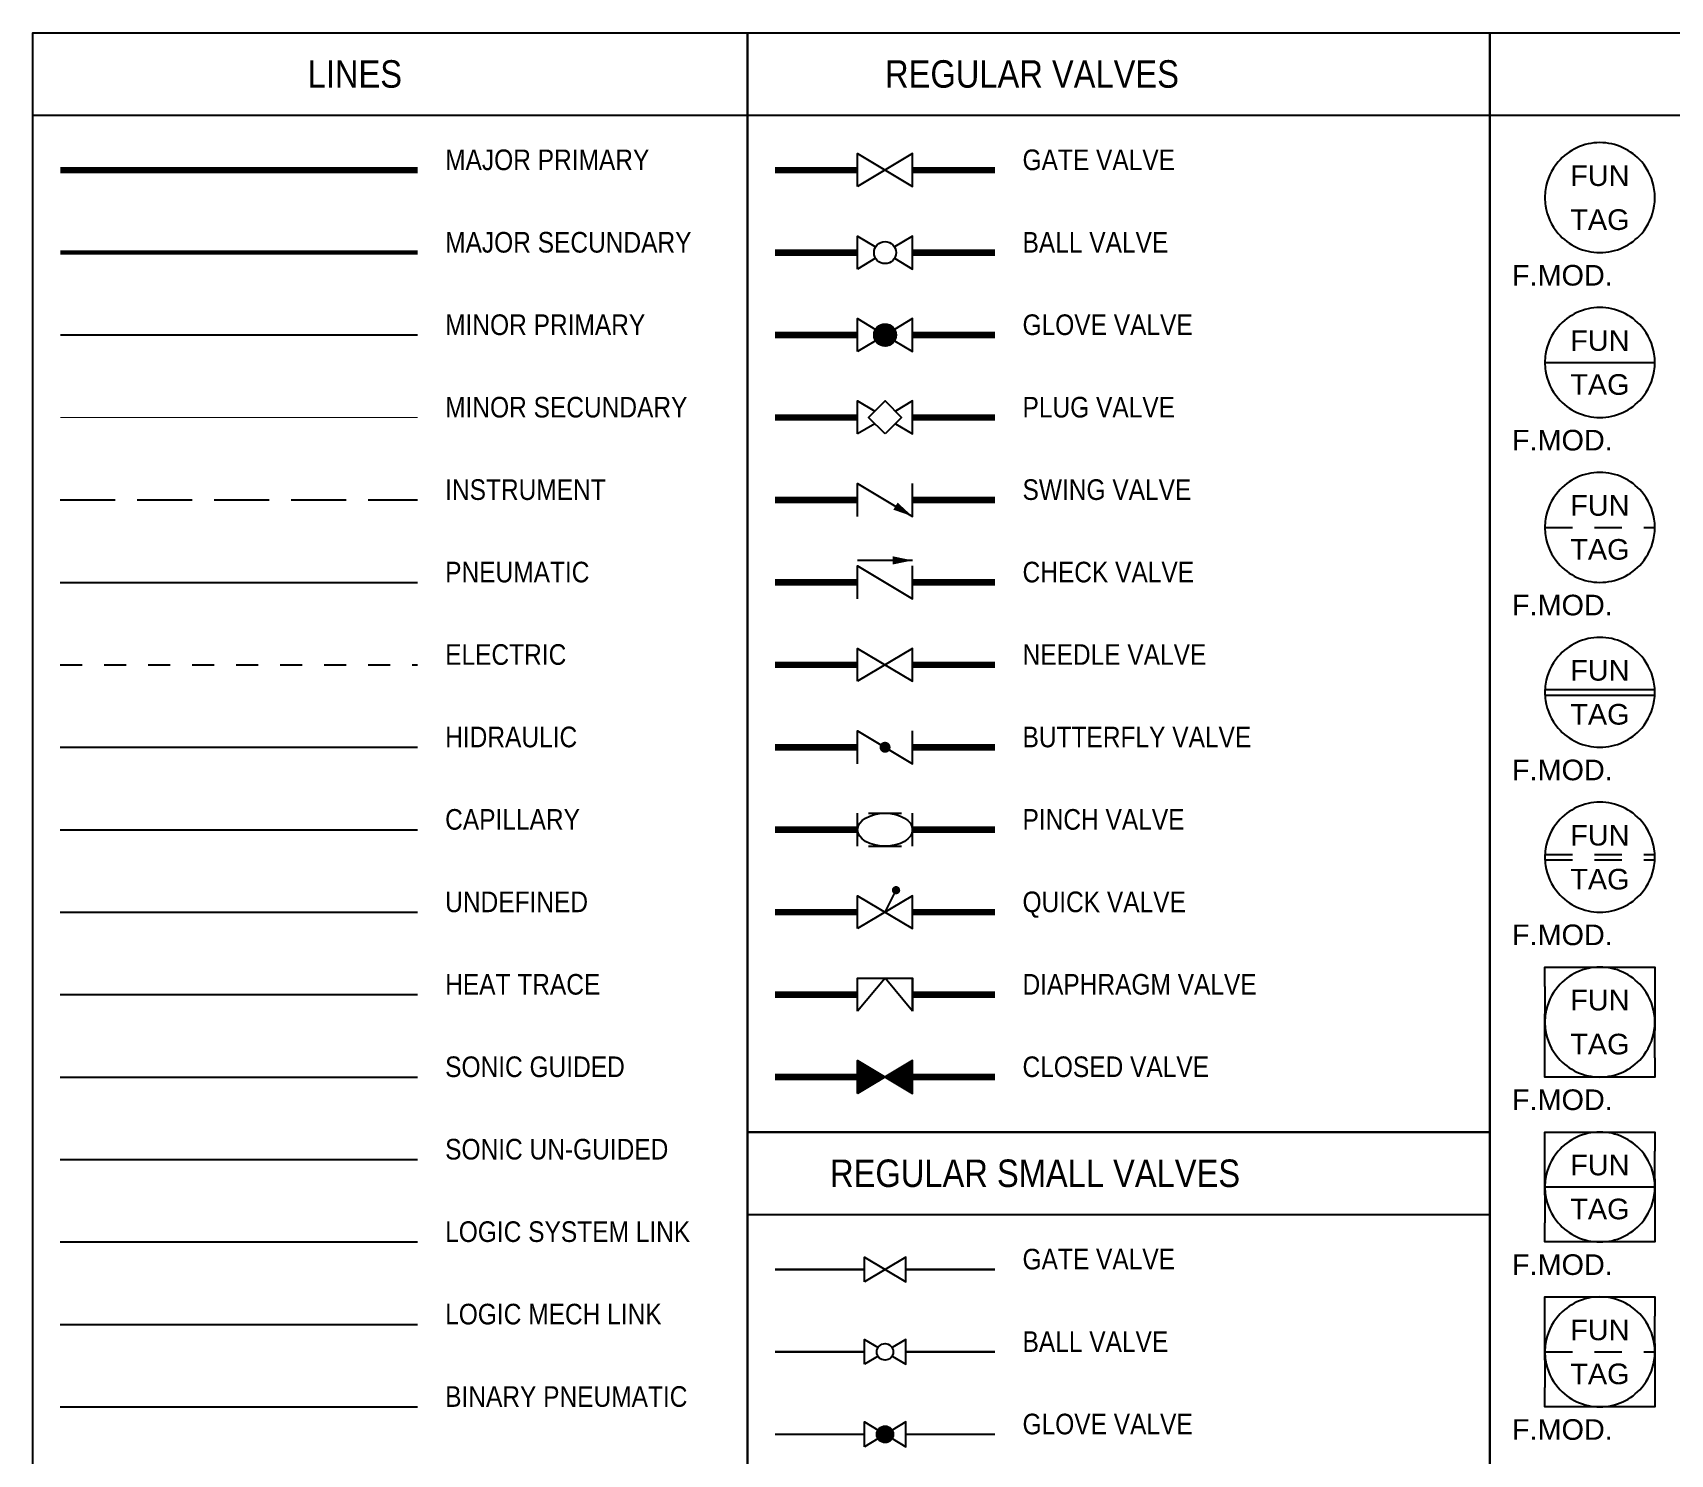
# Model space of a CAD drawing. Header units: inches. Extents: x 31.2 to 59.2, y 12.6 to 38.2.
# Drawn here: x 31.2 to 38.65, y 31.73 to 38.19 of the extents above; entities that cross this region are included whole.
import ezdxf
from ezdxf.enums import TextEntityAlignment as Align
from ezdxf.lldxf.tags import DXFTag

# ---------------------------------------------------------------- set-up
doc = ezdxf.new("R2010")
doc.units = ezdxf.units.IN
doc.header["$MEASUREMENT"] = 0
for name, pattern in [('ELECT', [0.15, 0.1, -0.05]), ('HIDDEN', [0.375, 0.25, -0.125]), ('INSTRUMENT', [0.25, 0.25, 0])]:
    doc.linetypes.add(name, pattern=pattern)
for name, color, linetype in [('EQUIP', 3, 'Continuous'), ('INST-1', 4, 'Continuous'), ('MAJOR-1', 2, 'Continuous'), ('MAJOR-2', 1, 'Continuous'), ('Minor-1', 4, 'Continuous'), ('Minor-2', 6, 'Continuous'), ('TEXT', 7, 'Continuous')]:
    doc.layers.add(name, color=color, linetype=linetype)
doc.styles.get("Standard").update_dxf_attribs({"font": 'arial.ttf'})
tags = doc.linetypes.add('CAPILLARY', pattern='A,0.25,[131,cfm.shx,S=0.1,R=-45,X=0,Y=0],0,[131,cfm.shx,S=0.1,R=45,X=0,Y=0],0.25', length=0.5).pattern_tags.tags
tags[12] = DXFTag(74, 5)
tags[4] = DXFTag(74, 5)
doc.linetypes.add('HEAT_TRACE', pattern='A,0.125,[131,cfm.shx,S=0.05,R=90,X=0,Y=0.03],0.0625', length=0.1875)
tags = doc.linetypes.add('HYDRAULIC', pattern='A,0.25,[132,cfm.shx,S=0.03,R=0,X=0,Y=0],0.25', length=0.5).pattern_tags.tags
tags[4] = DXFTag(74, 5)
doc.linetypes.add('MECH_LINK', pattern='A,0.25,[134,cfm.shx,S=0.0065,R=0,X=0,Y=0],0.25', length=0.5)
tags = doc.linetypes.add('PNEUMATIC', pattern='A,0.21875,[131,cfm.shx,S=0.1,R=-45,X=0,Y=0],0.0625,[131,cfm.shx,S=0.1,R=-45,X=0,Y=0],0.21875', length=0.5).pattern_tags.tags
tags[12] = DXFTag(74, 5)
tags[4] = DXFTag(74, 5)
tags = doc.linetypes.add('PNEUMATIC_BIN', pattern='A,0.21875,[131,cfm.shx,S=0.1,R=-45,X=0,Y=0],0.03125,[131,cfm.shx,S=0.1,R=45,X=0,Y=0],0.03125,[131,cfm.shx,S=0.1,R=-45,X=0,Y=0],0.21875', length=0.5).pattern_tags.tags
tags[20] = DXFTag(74, 5)
tags[12] = DXFTag(74, 5)
tags[4] = DXFTag(74, 5)
doc.linetypes.add('SONIC', pattern='A,0.25,[135,cfm.shx,S=0.05,R=0,X=0,Y=0],0.25', length=0.5)
doc.linetypes.add('SONIC_UN', pattern='A,0,-0.25,[135,cfm.shx,S=0.05,R=0,X=0,Y=0],-0.25', length=0.5)
doc.linetypes.add('SYSTEM_LINK', pattern='A,0.2,-0.05,[133,cfm.shx,S=0.03,R=0,X=0,Y=0],-0.05,0.2', length=0.5)
tags = doc.linetypes.add('UNDEFINED', pattern='A,0.25,[131,cfm.shx,S=0.1,R=-45,X=0,Y=0],0.25', length=0.5).pattern_tags.tags
tags[4] = DXFTag(74, 5)

# ---------------------------------------------------------------- blocks, each defined once
blk = doc.blocks.new('VAL_GATE')
blk.add_lwpolyline([(-0.5, -0.3), (-0.5, 0.3), (0.5, -0.3), (0.5, 0.3), (-0.5, -0.3)])
at = {"flags": 8}
for tag, p in [('SIZE', (0, 0.7)), ('SPEC', (0, -0.7)), ('TAG', (0, -1.3))]:
    blk.add_attdef(tag, text='', height=0.4, dxfattribs=at).set_placement(p, align=Align.MIDDLE)
blk = doc.blocks.new('VAL_BALL')
for points in [[(-0.5, -0.3), (-0.5, 0.3), (-0.171, 0.103)], [(0.171, -0.103), (0.5, -0.3), (0.5, 0.3), (0.171, 0.103)], [(-0.171, -0.103), (-0.5, -0.3)]]:
    blk.add_lwpolyline(points)
blk.add_circle((0, 0), 0.2)
at = {"flags": 8}
for tag, p in [('SIZE', (0, 0.7)), ('SPEC', (0, -0.7)), ('TAG', (0, -1.3))]:
    blk.add_attdef(tag, text='', height=0.4, dxfattribs=at).set_placement(p, align=Align.MIDDLE)
blk = doc.blocks.new('*X25')
at = {"color": 0}
for p, q in [((-0.2, -0.014), (0.014, 0.2)), ((-0.2, -0.005), (0.005, 0.2)), ((-0.2, 0.003), (-0.003, 0.2)), ((-0.2, 0.013), (-0.013, 0.2)), ((-0.199, -0.022), (0.022, 0.199)), ((-0.199, 0.022), (-0.022, 0.199)), ((-0.198, -0.03), (0.03, 0.198)), ((-0.197, 0.032), (-0.032, 0.197)), ((-0.196, -0.037), (0.037, 0.196)), ((-0.195, -0.045), (0.045, 0.195)), ((-0.195, 0.043), (-0.043, 0.195)), ((-0.193, -0.052), (0.052, 0.193)), ((-0.192, 0.055), (-0.055, 0.192)), ((-0.191, -0.059), (0.059, 0.191)), ((-0.189, -0.065), (0.065, 0.189)), ((-0.188, 0.068), (-0.068, 0.188)), ((-0.187, -0.072), (0.072, 0.187)), ((-0.184, -0.078), (0.078, 0.184)), ((-0.182, 0.083), (-0.083, 0.182)), ((-0.181, -0.084), (0.084, 0.181)), ((-0.179, -0.09), (0.09, 0.179)), ((-0.175, -0.096), (0.096, 0.175)), ((-0.172, -0.102), (0.102, 0.172)), ((-0.172, 0.102), (-0.102, 0.172)), ((-0.169, -0.107), (0.107, 0.169)), ((-0.165, -0.112), (0.112, 0.165)), ((-0.162, -0.118), (0.118, 0.162)), ((-0.158, -0.123), (0.123, 0.158)), ((-0.154, -0.128), (0.128, 0.154)), ((-0.15, -0.132), (0.132, 0.15)), ((-0.146, -0.137), (0.137, 0.146)), ((-0.141, -0.141), (0.141, 0.141)), ((-0.137, -0.146), (0.146, 0.137)), ((-0.132, -0.15), (0.15, 0.132)), ((-0.128, -0.154), (0.154, 0.128)), ((-0.123, -0.158), (0.158, 0.123)), ((-0.118, -0.162), (0.162, 0.118)), ((-0.112, -0.165), (0.165, 0.112)), ((-0.107, -0.169), (0.169, 0.107)), ((-0.102, -0.172), (0.172, 0.102)), ((-0.096, -0.175), (0.175, 0.096)), ((-0.09, -0.179), (0.179, 0.09)), ((-0.084, -0.181), (0.181, 0.084)), ((-0.078, -0.184), (0.184, 0.078)), ((-0.072, -0.187), (0.187, 0.072)), ((-0.065, -0.189), (0.189, 0.065)), ((-0.059, -0.191), (0.191, 0.059)), ((-0.052, -0.193), (0.193, 0.052)), ((-0.045, -0.195), (0.195, 0.045)), ((-0.037, -0.196), (0.196, 0.037)), ((-0.03, -0.198), (0.198, 0.03)), ((-0.022, -0.199), (0.199, 0.022)), ((-0.014, -0.2), (0.2, 0.014)), ((-0.005, -0.2), (0.2, 0.005)), ((0.003, -0.2), (0.2, -0.003)), ((0.013, -0.2), (0.2, -0.013)), ((0.022, -0.199), (0.199, -0.022)), ((0.032, -0.197), (0.197, -0.032)), ((0.043, -0.195), (0.195, -0.043)), ((0.055, -0.192), (0.192, -0.055)), ((0.068, -0.188), (0.188, -0.068)), ((0.083, -0.182), (0.182, -0.083)), ((0.102, -0.172), (0.172, -0.102))]:
    blk.add_line(p, q, dxfattribs=at)
blk = doc.blocks.new('VAL_GLOBE')
for points in [[(-0.5, -0.3), (-0.5, 0.3), (-0.171, 0.103)], [(0.171, -0.103), (0.5, -0.3), (0.5, 0.3), (0.171, 0.103)], [(-0.171, -0.103), (-0.5, -0.3)]]:
    blk.add_lwpolyline(points)
blk.add_circle((0, 0), 0.2)
at = {"linetype": 'Continuous'}
blk.add_blockref('*X25', (0, 0), dxfattribs=at)
at = {"flags": 8}
for tag, p in [('SIZE', (0, 0.7)), ('SPEC', (0, -0.7)), ('TAG', (0, -1.3))]:
    blk.add_attdef(tag, text='', height=0.4, dxfattribs=at).set_placement(p, align=Align.MIDDLE)
blk = doc.blocks.new('VAL_PLUG')
for points in [[(-0.5, -0.3), (-0.5, 0.3), (-0.1875, 0.1125)], [(0.1875, -0.1125), (0.5, -0.3), (0.5, 0.3), (0.1875, 0.1125)], [(-0.1875, -0.1125), (-0.5, -0.3)]]:
    blk.add_lwpolyline(points)
blk.add_lwpolyline([(0, -0.3), (-0.3, 0), (0, 0.3), (0.3, 0)], close=True)
at = {"flags": 8}
for tag, p in [('SIZE', (0, 0.7)), ('SPEC', (0, -0.7)), ('TAG', (0, -1.3))]:
    blk.add_attdef(tag, text='', height=0.4, dxfattribs=at).set_placement(p, align=Align.MIDDLE)
blk = doc.blocks.new('VAL_SWING')
blk.add_lwpolyline([(-0.5, -0.3), (-0.5, 0.3), (0.5, -0.3), (0.5, 0.3)])
blk.add_lwpolyline([(0.5, -0.3, 0, 0.15, 0), (0.189, -0.113, 0.15, 0.15, 0)], format="xyseb")
at = {"flags": 8}
for tag, p in [('SIZE', (0, 0.7)), ('SPEC', (0, -0.7)), ('TAG', (0, -1.3))]:
    blk.add_attdef(tag, text='', height=0.4, dxfattribs=at).set_placement(p, align=Align.MIDDLE)
blk = doc.blocks.new('VAL_CHECK')
blk.add_line((0.5, 0.4), (-0.5, 0.4))
blk.add_lwpolyline([(-0.5, -0.3), (-0.5, 0.3), (0.5, -0.3), (0.5, 0.3)])
blk.add_lwpolyline([(0.5, 0.4, 0, 0.15, 0), (0.137, 0.4, 0.15, 0.15, 0)], format="xyseb")
at = {"flags": 8}
for tag, p in [('SIZE', (0, 0.8)), ('SPEC', (0, -0.7)), ('TAG', (0, -1.3))]:
    blk.add_attdef(tag, text='', height=0.4, dxfattribs=at).set_placement(p, align=Align.MIDDLE)
blk = doc.blocks.new('VAL_NEEDLE')
blk.add_lwpolyline([(-0.5, -0.3), (-0.5, 0.3), (0.5, -0.3), (0.5, 0.3), (-0.5, -0.3)])
blk.add_lwpolyline([(0, 0, 0, 0.15, 0), (0, 0.3, 0, 0, 0), (0, 0.5, 0, 0, 0)], format="xyseb")
at = {"flags": 8}
for tag, p in [('SIZE', (0, 0.8)), ('SPEC', (0, -0.7)), ('TAG', (0, -1.3))]:
    blk.add_attdef(tag, text='', height=0.4, dxfattribs=at).set_placement(p, align=Align.MIDDLE)
blk = doc.blocks.new('VAL_BUTTERFLY')
blk.add_lwpolyline([(-0.5, -0.3), (-0.5, 0.3), (0.5, -0.3), (0.5, 0.3)])
at = {"const_width": 0.1}
blk.add_lwpolyline([(-0.05, 0, 1), (0.05, 0, 1)], format="xyb", close=True, dxfattribs=at)
at = {"flags": 8}
for tag, p in [('SIZE', (0, 0.7)), ('SPEC', (0, -0.7)), ('TAG', (0, -1.3))]:
    blk.add_attdef(tag, text='', height=0.4, dxfattribs=at).set_placement(p, align=Align.MIDDLE)
blk = doc.blocks.new('VAL_PINCH')
for p, q in [((-0.3, 0.3), (0.3, 0.3)), ((-0.3, -0.3), (0.3, -0.3))]:
    blk.add_line(p, q)
for points in [[(-0.5, -0.3), (-0.5, 0.3)], [(0.5, -0.3), (0.5, 0.3)]]:
    blk.add_lwpolyline(points)
blk.add_ellipse((0, 0), major_axis=(-0.5, 0), ratio=0.6)
at = {"flags": 8}
for tag, p in [('SIZE', (0, 0.8)), ('SPEC', (0, -0.7)), ('TAG', (0, -1.3))]:
    blk.add_attdef(tag, text='', height=0.4, dxfattribs=at).set_placement(p, align=Align.MIDDLE)
blk = doc.blocks.new('VAL_QUICK')
for points in [[(-0.5, -0.3), (-0.5, 0.3), (0.5, -0.3), (0.5, 0.3), (-0.5, -0.3)], [(0, 0), (0.2, 0.4)]]:
    blk.add_lwpolyline(points)
at = {"const_width": 0.075}
blk.add_lwpolyline([(0.1625, 0.4, 1), (0.2375, 0.4, 1)], format="xyb", close=True, dxfattribs=at)
at = {"flags": 8}
for tag, p in [('SIZE', (0, 0.8)), ('SPEC', (0, -0.7)), ('TAG', (0, -1.3))]:
    blk.add_attdef(tag, text='', height=0.4, dxfattribs=at).set_placement(p, align=Align.MIDDLE)
blk = doc.blocks.new('VAL_DIAPHRAGM')
for points in [[(-0.5, -0.3), (-0.5, 0.3), (0, 0.3), (-0.5, -0.3)], [(0.5, -0.3), (0.5, 0.3)]]:
    blk.add_lwpolyline(points)
blk.add_lwpolyline([(0.5, -0.3), (0, 0.3), (0.5, 0.3)], close=True)
at = {"flags": 8}
for tag, p in [('SIZE', (0, 0.8)), ('SPEC', (0, -0.7)), ('TAG', (0, -1.3))]:
    blk.add_attdef(tag, text='', height=0.4, dxfattribs=at).set_placement(p, align=Align.MIDDLE)
blk = doc.blocks.new('*X26')
at = {"color": 0}
for p, q in [((-0.5, 0.295), (-0.497, 0.298)), ((-0.5, 0.287), (-0.492, 0.295)), ((-0.5, 0.278), (-0.486, 0.292)), ((-0.5, 0.269), (-0.481, 0.288)), ((-0.5, 0.26), (-0.475, 0.285)), ((-0.5, 0.251), (-0.47, 0.282)), ((-0.5, 0.242), (-0.464, 0.278)), ((-0.5, 0.234), (-0.459, 0.275)), ((-0.5, 0.225), (-0.453, 0.272)), ((-0.5, 0.216), (-0.447, 0.268)), ((-0.5, 0.207), (-0.442, 0.265)), ((-0.5, 0.198), (-0.436, 0.262)), ((-0.5, 0.189), (-0.431, 0.259)), ((-0.5, 0.181), (-0.425, 0.255)), ((-0.5, 0.172), (-0.42, 0.252)), ((-0.5, 0.163), (-0.414, 0.249)), ((-0.5, 0.154), (-0.409, 0.245)), ((-0.5, 0.145), (-0.403, 0.242)), ((-0.5, 0.136), (-0.398, 0.239)), ((-0.5, 0.128), (-0.392, 0.235)), ((-0.5, 0.119), (-0.387, 0.232)), ((-0.5, 0.11), (-0.381, 0.229)), ((-0.5, 0.101), (-0.376, 0.225)), ((-0.5, 0.092), (-0.37, 0.222)), ((-0.5, 0.083), (-0.365, 0.219)), ((-0.5, 0.075), (-0.359, 0.215)), ((-0.5, 0.066), (-0.354, 0.212)), ((-0.5, 0.057), (-0.348, 0.209)), ((-0.5, 0.048), (-0.343, 0.206)), ((-0.5, 0.039), (-0.337, 0.202)), ((-0.5, 0.03), (-0.331, 0.199)), ((-0.5, 0.021), (-0.326, 0.196)), ((-0.5, 0.013), (-0.32, 0.192)), ((-0.5, 0.004), (-0.315, 0.189)), ((-0.5, -0.005), (-0.309, 0.186)), ((-0.5, -0.014), (-0.304, 0.182)), ((-0.5, -0.023), (-0.298, 0.179)), ((-0.5, -0.032), (-0.293, 0.176)), ((-0.5, -0.04), (-0.287, 0.172)), ((-0.5, -0.049), (-0.282, 0.169)), ((-0.5, -0.058), (-0.276, 0.166)), ((-0.5, -0.067), (-0.271, 0.162)), ((-0.5, -0.076), (-0.265, 0.159)), ((-0.5, -0.085), (-0.26, 0.156)), ((-0.5, -0.093), (-0.254, 0.152)), ((-0.5, -0.102), (-0.249, 0.149)), ((-0.5, -0.111), (-0.243, 0.146)), ((-0.5, -0.12), (-0.238, 0.143)), ((-0.5, -0.129), (-0.232, 0.139)), ((-0.5, -0.138), (-0.226, 0.136)), ((-0.5, -0.146), (-0.221, 0.133)), ((-0.5, -0.155), (-0.215, 0.129)), ((-0.5, -0.164), (-0.21, 0.126)), ((-0.5, -0.173), (-0.204, 0.123)), ((-0.5, -0.182), (-0.199, 0.119)), ((-0.5, -0.191), (-0.193, 0.116)), ((-0.5, -0.199), (-0.188, 0.113)), ((-0.5, -0.208), (-0.182, 0.109)), ((-0.5, -0.217), (-0.177, 0.106)), ((-0.5, -0.226), (-0.171, 0.103)), ((-0.5, -0.235), (-0.166, 0.099)), ((-0.5, -0.244), (-0.16, 0.096)), ((-0.5, -0.253), (-0.155, 0.093)), ((-0.5, -0.261), (-0.149, 0.089)), ((-0.5, -0.27), (-0.144, 0.086)), ((-0.5, -0.279), (-0.138, 0.083)), ((-0.5, -0.288), (-0.133, 0.08)), ((-0.5, -0.297), (-0.127, 0.076)), ((-0.486, -0.292), (-0.122, 0.073)), ((-0.464, -0.278), (-0.116, 0.07)), ((-0.442, -0.265), (-0.11, 0.066)), ((-0.42, -0.252), (-0.105, 0.063)), ((-0.398, -0.239), (-0.099, 0.06)), ((-0.376, -0.225), (-0.094, 0.056)), ((-0.354, -0.212), (-0.088, 0.053)), ((-0.331, -0.199), (-0.083, 0.05)), ((-0.309, -0.186), (-0.077, 0.046)), ((-0.287, -0.172), (-0.072, 0.043)), ((-0.265, -0.159), (-0.066, 0.04)), ((-0.243, -0.146), (-0.061, 0.036)), ((-0.221, -0.133), (-0.055, 0.033)), ((-0.199, -0.119), (-0.05, 0.03)), ((-0.177, -0.106), (-0.044, 0.027)), ((-0.155, -0.093), (-0.039, 0.023)), ((-0.133, -0.08), (-0.033, 0.02)), ((-0.11, -0.066), (-0.028, 0.017)), ((-0.088, -0.053), (-0.022, 0.013)), ((-0.066, -0.04), (-0.017, 0.01)), ((-0.044, -0.027), (-0.011, 0.007)), ((-0.022, -0.013), (-0.006, 0.003)), ((0.006, -0.003), (0.022, 0.013)), ((0.011, -0.007), (0.044, 0.027)), ((0.017, -0.01), (0.066, 0.04)), ((0.022, -0.013), (0.088, 0.053)), ((0.028, -0.017), (0.11, 0.066)), ((0.033, -0.02), (0.133, 0.08)), ((0.039, -0.023), (0.155, 0.093)), ((0.044, -0.027), (0.177, 0.106)), ((0.05, -0.03), (0.199, 0.119)), ((0.055, -0.033), (0.221, 0.133)), ((0.061, -0.036), (0.243, 0.146)), ((0.066, -0.04), (0.265, 0.159)), ((0.072, -0.043), (0.287, 0.172)), ((0.077, -0.046), (0.309, 0.186)), ((0.083, -0.05), (0.331, 0.199)), ((0.088, -0.053), (0.354, 0.212)), ((0.094, -0.056), (0.376, 0.225)), ((0.099, -0.06), (0.398, 0.239)), ((0.105, -0.063), (0.42, 0.252)), ((0.11, -0.066), (0.442, 0.265)), ((0.116, -0.07), (0.464, 0.278)), ((0.122, -0.073), (0.486, 0.292)), ((0.127, -0.076), (0.5, 0.297)), ((0.133, -0.08), (0.5, 0.288)), ((0.138, -0.083), (0.5, 0.279)), ((0.144, -0.086), (0.5, 0.27)), ((0.149, -0.089), (0.5, 0.261)), ((0.155, -0.093), (0.5, 0.253)), ((0.16, -0.096), (0.5, 0.244)), ((0.166, -0.099), (0.5, 0.235)), ((0.171, -0.103), (0.5, 0.226)), ((0.177, -0.106), (0.5, 0.217)), ((0.182, -0.109), (0.5, 0.208)), ((0.188, -0.113), (0.5, 0.199)), ((0.193, -0.116), (0.5, 0.191)), ((0.199, -0.119), (0.5, 0.182)), ((0.204, -0.123), (0.5, 0.173)), ((0.21, -0.126), (0.5, 0.164)), ((0.215, -0.129), (0.5, 0.155)), ((0.221, -0.133), (0.5, 0.146)), ((0.226, -0.136), (0.5, 0.138)), ((0.232, -0.139), (0.5, 0.129)), ((0.238, -0.143), (0.5, 0.12)), ((0.243, -0.146), (0.5, 0.111)), ((0.249, -0.149), (0.5, 0.102)), ((0.254, -0.152), (0.5, 0.093)), ((0.26, -0.156), (0.5, 0.085)), ((0.265, -0.159), (0.5, 0.076)), ((0.271, -0.162), (0.5, 0.067)), ((0.276, -0.166), (0.5, 0.058)), ((0.282, -0.169), (0.5, 0.049)), ((0.287, -0.172), (0.5, 0.04)), ((0.293, -0.176), (0.5, 0.032)), ((0.298, -0.179), (0.5, 0.023)), ((0.304, -0.182), (0.5, 0.014)), ((0.309, -0.186), (0.5, 0.005)), ((0.315, -0.189), (0.5, -0.004)), ((0.32, -0.192), (0.5, -0.013)), ((0.326, -0.196), (0.5, -0.021)), ((0.331, -0.199), (0.5, -0.03)), ((0.337, -0.202), (0.5, -0.039)), ((0.343, -0.206), (0.5, -0.048)), ((0.348, -0.209), (0.5, -0.057)), ((0.354, -0.212), (0.5, -0.066)), ((0.359, -0.215), (0.5, -0.075)), ((0.365, -0.219), (0.5, -0.083)), ((0.37, -0.222), (0.5, -0.092)), ((0.376, -0.225), (0.5, -0.101)), ((0.381, -0.229), (0.5, -0.11)), ((0.387, -0.232), (0.5, -0.119)), ((0.392, -0.235), (0.5, -0.128)), ((0.398, -0.239), (0.5, -0.136)), ((0.403, -0.242), (0.5, -0.145)), ((0.409, -0.245), (0.5, -0.154)), ((0.414, -0.249), (0.5, -0.163)), ((0.42, -0.252), (0.5, -0.172)), ((0.425, -0.255), (0.5, -0.181)), ((0.431, -0.259), (0.5, -0.189)), ((0.436, -0.262), (0.5, -0.198)), ((0.442, -0.265), (0.5, -0.207)), ((0.447, -0.268), (0.5, -0.216)), ((0.453, -0.272), (0.5, -0.225)), ((0.459, -0.275), (0.5, -0.234)), ((0.464, -0.278), (0.5, -0.242)), ((0.47, -0.282), (0.5, -0.251)), ((0.475, -0.285), (0.5, -0.26)), ((0.481, -0.288), (0.5, -0.269)), ((0.486, -0.292), (0.5, -0.278)), ((0.492, -0.295), (0.5, -0.287)), ((0.497, -0.298), (0.5, -0.295))]:
    blk.add_line(p, q, dxfattribs=at)
blk = doc.blocks.new('VAL_CLOSED')
blk.add_lwpolyline([(-0.5, -0.3), (-0.5, 0.3), (0.5, -0.3), (0.5, 0.3), (-0.5, -0.3)])
at = {"linetype": 'Continuous'}
blk.add_blockref('*X26', (0, 0), dxfattribs=at)
at = {"flags": 8}
for tag, p in [('SIZE', (0, 0.7)), ('SPEC', (0, -0.7)), ('TAG', (0, -1.3))]:
    blk.add_attdef(tag, text='', height=0.4, dxfattribs=at).set_placement(p, align=Align.MIDDLE)
blk = doc.blocks.new('DI_LOCAL')
for start, end in [(40.5416, 139.4584), (139.4584, 171.3731), (8.6269, 40.5416), (171.3731, 188.6269), (351.3731, 8.6269), (188.6269, 220.5416), (319.4584, 351.3731), (220.5416, 319.4584)]:
    blk.add_arc((0, 0), 0.5, start, end)
at = {"flags": 8}
for tag, p in [('FUNCTION', (0, 0.2)), ('TAG', (0, -0.2))]:
    blk.add_attdef(tag, text='', height=0.2, dxfattribs=at).set_placement(p, align=Align.MIDDLE_CENTER)
blk.add_attdef('FAILMODE', (-0.8, -0.8), '', height=0.2, dxfattribs=at)
blk = doc.blocks.new('DI_PRI_FRONT')
at = {"linetype": 'Continuous'}
blk.add_line((-0.5, 0), (0.5, 0), dxfattribs=at)
for start, end in [(40.5416, 139.4584), (139.4584, 171.3731), (8.6269, 40.5416), (171.3731, 188.6269), (351.3731, 8.6269), (188.6269, 220.5416), (319.4584, 351.3731), (220.5416, 319.4584)]:
    blk.add_arc((0, 0), 0.5, start, end)
at = {"flags": 8}
for tag, p in [('FUNCTION', (0, 0.2)), ('TAG', (0, -0.2))]:
    blk.add_attdef(tag, text='', height=0.2, dxfattribs=at).set_placement(p, align=Align.MIDDLE_CENTER)
blk.add_attdef('FAILMODE', (-0.8, -0.8), '', height=0.2, dxfattribs=at)
blk = doc.blocks.new('DI_PRI_BACK')
at = {"linetype": 'HIDDEN'}
blk.add_line((-0.5, 0), (0.5, 0), dxfattribs=at)
for start, end in [(40.5416, 139.4584), (139.4584, 171.3731), (8.6269, 40.5416), (171.3731, 188.6269), (351.3731, 8.6269), (188.6269, 220.5416), (319.4584, 351.3731), (220.5416, 319.4584)]:
    blk.add_arc((0, 0), 0.5, start, end)
at = {"flags": 8}
for tag, p in [('FUNCTION', (0, 0.2)), ('TAG', (0, -0.2))]:
    blk.add_attdef(tag, text='', height=0.2, dxfattribs=at).set_placement(p, align=Align.MIDDLE_CENTER)
blk.add_attdef('FAILMODE', (-0.8, -0.8), '', height=0.2, dxfattribs=at)
blk = doc.blocks.new('DI_AUX_FRONT')
for p, q in [((-0.5, 0.025), (0.5, 0.025)), ((-0.5, -0.025), (0.5, -0.025))]:
    blk.add_line(p, q)
for start, end in [(40.5416, 139.4584), (139.4584, 171.3731), (8.6269, 40.5416), (171.3731, 188.6269), (351.3731, 8.6269), (188.6269, 220.5416), (319.4584, 351.3731), (220.5416, 319.4584)]:
    blk.add_arc((0, 0), 0.5, start, end)
at = {"flags": 8}
for tag, p in [('FUNCTION', (0, 0.2)), ('TAG', (0, -0.2))]:
    blk.add_attdef(tag, text='', height=0.2, dxfattribs=at).set_placement(p, align=Align.MIDDLE_CENTER)
blk.add_attdef('FAILMODE', (-0.8, -0.8), '', height=0.2, dxfattribs=at)
blk = doc.blocks.new('DI_AUX_BACK')
at = {"linetype": 'HIDDEN'}
for p, q in [((-0.5, 0.025), (0.5, 0.025)), ((-0.5, -0.025), (0.5, -0.025))]:
    blk.add_line(p, q, dxfattribs=at)
for start, end in [(40.5416, 139.4584), (139.4584, 171.3731), (8.6269, 40.5416), (171.3731, 188.6269), (351.3731, 8.6269), (188.6269, 220.5416), (319.4584, 351.3731), (220.5416, 319.4584)]:
    blk.add_arc((0, 0), 0.5, start, end)
at = {"flags": 8}
for tag, p in [('FUNCTION', (0, 0.2)), ('TAG', (0, -0.2))]:
    blk.add_attdef(tag, text='', height=0.2, dxfattribs=at).set_placement(p, align=Align.MIDDLE_CENTER)
blk.add_attdef('FAILMODE', (-0.8, -0.8), '', height=0.2, dxfattribs=at)
blk = doc.blocks.new('SH_LOCAL')
for p, q in [((-0.5, 0.325), (-0.5, 0.075)), ((0.5, 0.325), (0.5, 0.075)), ((-0.5, -0.325), (-0.5, -0.075)), ((0.5, -0.325), (0.5, -0.075))]:
    blk.add_line(p, q)
for points in [[(-0.5, 0.325), (-0.5, 0.5), (0.5, 0.5), (0.5, 0.325)], [(-0.5, -0.075), (-0.5, 0.075)], [(0.5, 0.075), (0.5, -0.075)], [(0.5, -0.325), (0.5, -0.5), (-0.5, -0.5), (-0.5, -0.325)]]:
    blk.add_lwpolyline(points)
for start, end in [(40.5416, 139.4584), (139.4584, 171.3731), (8.6269, 40.5416), (171.3731, 188.6269), (351.3731, 8.6269), (188.6269, 220.5416), (319.4584, 351.3731), (220.5416, 319.4584)]:
    blk.add_arc((0, 0), 0.5, start, end)
at = {"flags": 8}
for tag, p in [('FUNCTION', (0, 0.2)), ('TAG', (0, -0.2))]:
    blk.add_attdef(tag, text='', height=0.2, dxfattribs=at).set_placement(p, align=Align.MIDDLE_CENTER)
blk.add_attdef('FAILMODE', (-0.8, -0.8), '', height=0.2, dxfattribs=at)
blk = doc.blocks.new('SH_PRI_FRONT')
for p, q in [((-0.5, 0.075), (-0.5, 0.325)), ((0.5, 0.075), (0.5, 0.325)), ((-0.5, -0.075), (-0.5, -0.325)), ((0.5, -0.075), (0.5, -0.325))]:
    blk.add_line(p, q)
at = {"linetype": 'Continuous'}
blk.add_line((-0.5, 0), (0.5, 0), dxfattribs=at)
for points in [[(-0.5, 0.325), (-0.5, 0.5), (0.5, 0.5), (0.5, 0.325)], [(-0.5, -0.075), (-0.5, 0.075)], [(0.5, 0.075), (0.5, -0.075)], [(0.5, -0.325), (0.5, -0.5), (-0.5, -0.5), (-0.5, -0.325)]]:
    blk.add_lwpolyline(points)
for start, end in [(40.5416, 139.4584), (139.4584, 171.3731), (8.6269, 40.5416), (171.3731, 188.6269), (351.3731, 8.6269), (188.6269, 220.5416), (319.4584, 351.3731), (220.5416, 319.4584)]:
    blk.add_arc((0, 0), 0.5, start, end)
at = {"flags": 8}
for tag, p in [('FUNCTION', (0, 0.2)), ('TAG', (0, -0.2))]:
    blk.add_attdef(tag, text='', height=0.2, dxfattribs=at).set_placement(p, align=Align.MIDDLE_CENTER)
blk.add_attdef('FAILMODE', (-0.8, -0.8), '', height=0.2, dxfattribs=at)
blk = doc.blocks.new('SH_PRI_BACK')
for p, q in [((-0.5, 0.075), (-0.5, 0.325)), ((0.5, 0.075), (0.5, 0.325)), ((-0.5, -0.075), (-0.5, -0.325)), ((0.5, -0.075), (0.5, -0.325))]:
    blk.add_line(p, q)
at = {"linetype": 'HIDDEN'}
blk.add_line((-0.5, 0), (0.5, 0), dxfattribs=at)
for points in [[(-0.5, 0.325), (-0.5, 0.5), (0.5, 0.5), (0.5, 0.325)], [(-0.5, -0.075), (-0.5, 0.075)], [(0.5, 0.075), (0.5, -0.075)], [(0.5, -0.325), (0.5, -0.5), (-0.5, -0.5), (-0.5, -0.325)]]:
    blk.add_lwpolyline(points)
for start, end in [(40.5416, 139.4584), (139.4584, 171.3731), (8.6269, 40.5416), (171.3731, 188.6269), (351.3731, 8.6269), (188.6269, 220.5416), (319.4584, 351.3731), (220.5416, 319.4584)]:
    blk.add_arc((0, 0), 0.5, start, end)
at = {"flags": 8}
for tag, p in [('FUNCTION', (0, 0.2)), ('TAG', (0, -0.2))]:
    blk.add_attdef(tag, text='', height=0.2, dxfattribs=at).set_placement(p, align=Align.MIDDLE_CENTER)
blk.add_attdef('FAILMODE', (-0.8, -0.8), '', height=0.2, dxfattribs=at)

msp = doc.modelspace()

# ---------------------------------------------------------------- linework, layer by layer
for p, q in [((31.201, 37.8162), (34.451, 37.8162)), ((34.451, 37.8162), (37.826, 37.8162)), ((37.826, 37.8162), (41.201, 37.8162)), ((34.451, 32.8162), (37.826, 32.8162))]:
    msp.add_line(p, q)
for points in [[(34.451, 31.3162), (31.201, 31.3162), (31.201, 38.1912), (34.451, 38.1912)], [(37.826, 33.1912), (34.451, 33.1912), (34.451, 38.1912), (37.826, 38.1912)], [(41.201, 20.4412), (37.826, 20.4412), (37.826, 38.1912), (41.201, 38.1912)], [(37.826, 28.1912), (34.451, 28.1912), (34.451, 33.1912), (37.826, 33.1912)]]:
    msp.add_lwpolyline(points, close=True)
at = {"layer": 'INST-1', "linetype": 'INSTRUMENT'}
msp.add_lwpolyline([(31.326, 36.0662), (32.951, 36.0662)], dxfattribs=at)
at = {"layer": 'INST-1', "linetype": 'PNEUMATIC'}
msp.add_lwpolyline([(31.326, 35.6912), (32.951, 35.6912)], dxfattribs=at)
at = {"layer": 'INST-1', "linetype": 'ELECT'}
msp.add_lwpolyline([(31.326, 35.3162), (32.951, 35.3162)], dxfattribs=at)
at = {"layer": 'INST-1', "linetype": 'HYDRAULIC'}
msp.add_lwpolyline([(31.326, 34.9412), (32.951, 34.9412)], dxfattribs=at)
at = {"layer": 'INST-1', "linetype": 'CAPILLARY'}
msp.add_lwpolyline([(31.326, 34.5662), (32.951, 34.5662)], dxfattribs=at)
at = {"layer": 'INST-1', "linetype": 'UNDEFINED'}
msp.add_lwpolyline([(31.326, 34.1912), (32.951, 34.1912)], dxfattribs=at)
at = {"layer": 'INST-1', "linetype": 'HEAT_TRACE'}
msp.add_lwpolyline([(31.326, 33.8162), (32.951, 33.8162)], dxfattribs=at)
at = {"layer": 'INST-1', "linetype": 'SONIC'}
msp.add_lwpolyline([(31.326, 33.4412), (32.951, 33.4412)], dxfattribs=at)
at = {"layer": 'INST-1', "linetype": 'SONIC_UN'}
msp.add_lwpolyline([(31.326, 33.0662), (32.951, 33.0662)], dxfattribs=at)
at = {"layer": 'INST-1', "linetype": 'SYSTEM_LINK'}
msp.add_lwpolyline([(31.326, 32.6912), (32.951, 32.6912)], dxfattribs=at)
at = {"layer": 'INST-1', "linetype": 'MECH_LINK'}
msp.add_lwpolyline([(31.326, 32.3162), (32.951, 32.3162)], dxfattribs=at)
at = {"layer": 'INST-1', "linetype": 'PNEUMATIC_BIN'}
msp.add_lwpolyline([(31.326, 31.9412), (32.951, 31.9412)], dxfattribs=at)
at = {"layer": 'MAJOR-1', "linetype": 'Continuous', "const_width": 0.03}
for points in [[(31.326, 37.5662), (32.951, 37.5662)], [(34.576, 37.5662), (34.951, 37.5662)], [(35.201, 37.5662), (35.576, 37.5662)], [(34.576, 37.1912), (34.951, 37.1912)], [(35.201, 37.1912), (35.576, 37.1912)], [(34.576, 36.8162), (34.951, 36.8162)], [(35.201, 36.8162), (35.576, 36.8162)], [(34.576, 36.4412), (34.951, 36.4412)], [(35.201, 36.4412), (35.576, 36.4412)], [(34.576, 36.0662), (34.951, 36.0662)], [(35.201, 36.0662), (35.576, 36.0662)], [(34.576, 35.6912), (34.951, 35.6912)], [(35.201, 35.6912), (35.576, 35.6912)], [(34.576, 35.3162), (34.951, 35.3162)], [(35.201, 35.3162), (35.576, 35.3162)], [(34.576, 34.9412), (34.951, 34.9412)], [(35.201, 34.9412), (35.576, 34.9412)], [(34.576, 34.5662), (34.951, 34.5662)], [(35.201, 34.5662), (35.576, 34.5662)], [(34.576, 34.1912), (34.951, 34.1912)], [(35.201, 34.1912), (35.576, 34.1912)], [(34.576, 33.8162), (34.951, 33.8162)], [(35.201, 33.8162), (35.576, 33.8162)], [(34.576, 33.4412), (34.951, 33.4412)], [(35.201, 33.4412), (35.576, 33.4412)]]:
    msp.add_lwpolyline(points, dxfattribs=at)
at = {"layer": 'MAJOR-2', "linetype": 'Continuous', "const_width": 0.02}
msp.add_lwpolyline([(31.326, 37.1912), (32.951, 37.1912)], dxfattribs=at)
at = {"layer": 'Minor-1', "linetype": 'Continuous', "const_width": 0.01}
for points in [[(31.326, 36.8162), (32.951, 36.8162)], [(34.576, 32.5662), (34.9823, 32.5662)], [(35.1698, 32.5662), (35.576, 32.5662)], [(34.576, 32.1912), (34.9823, 32.1912)], [(35.1698, 32.1912), (35.576, 32.1912)], [(34.576, 31.8162), (34.9823, 31.8162)], [(35.1698, 31.8162), (35.576, 31.8162)]]:
    msp.add_lwpolyline(points, dxfattribs=at)
at = {"layer": 'Minor-2', "linetype": 'Continuous', "const_width": 0.005}
msp.add_lwpolyline([(31.326, 36.4412), (32.951, 36.4412)], dxfattribs=at)

# ---------------------------------------------------------------- block references
at = {"layer": 'EQUIP'}
for name, p, xscale, yscale, zscale in [('VAL_GATE', (35.076, 37.5662), 0.25, 0.25, 0.25), ('VAL_BALL', (35.076, 37.1912), 0.25, 0.25, 0.25), ('VAL_GLOBE', (35.076, 36.8162), 0.25, 0.25, 0.25), ('VAL_PLUG', (35.076, 36.4412), 0.25, 0.25, 0.25), ('VAL_SWING', (35.076, 36.0662), 0.25, 0.25, 0.25), ('VAL_CHECK', (35.076, 35.6912), 0.25, 0.25, 0.25), ('VAL_NEEDLE', (35.076, 35.3162), 0.25, 0.25, 0.25), ('VAL_BUTTERFLY', (35.076, 34.9412), 0.25, 0.25, 0.25), ('VAL_PINCH', (35.076, 34.5662), 0.25, 0.25, 0.25), ('VAL_QUICK', (35.076, 34.1912), 0.25, 0.25, 0.25), ('VAL_DIAPHRAGM', (35.076, 33.8162), 0.25, 0.25, 0.25), ('VAL_CLOSED', (35.076, 33.4412), 0.25, 0.25, 0.25), ('VAL_GATE', (35.076, 32.5662), 0.1875, 0.1875, 0.1875), ('VAL_BALL', (35.076, 32.1912), 0.1875, 0.1875, 0.1875), ('VAL_GLOBE', (35.076, 31.8162), 0.1875, 0.1875, 0.1875)]:
    msp.add_blockref(name, p, dxfattribs=dict(at, xscale=xscale, yscale=yscale, zscale=zscale))
at = {"layer": 'INST-1'}
ref = msp.add_blockref('DI_LOCAL', (38.326, 37.4412), dxfattribs=dict(at, xscale=0.5, yscale=0.5, zscale=0.5))
ref.add_attrib('FAILMODE', 'F.MOD.', (37.926, 37.0412), dxfattribs={"layer": 'TEXT', "height": 0.0938})
ref.add_attrib('TAG', 'TAG', dxfattribs={"layer": 'TEXT', "height": 0.0938}).set_placement((38.326, 37.3412), align=Align.MIDDLE_CENTER)
ref.add_attrib('FUNCTION', 'FUN', dxfattribs={"layer": 'TEXT', "height": 0.0938}).set_placement((38.326, 37.5412), align=Align.MIDDLE_CENTER)
ref = msp.add_blockref('DI_PRI_FRONT', (38.326, 36.6912), dxfattribs=dict(at, xscale=0.5, yscale=0.5, zscale=0.5))
ref.add_attrib('FAILMODE', 'F.MOD.', (37.926, 36.2912), dxfattribs={"layer": 'TEXT', "height": 0.0938})
ref.add_attrib('TAG', 'TAG', dxfattribs={"layer": 'TEXT', "height": 0.0938}).set_placement((38.326, 36.5912), align=Align.MIDDLE_CENTER)
ref.add_attrib('FUNCTION', 'FUN', dxfattribs={"layer": 'TEXT', "height": 0.0938}).set_placement((38.326, 36.7912), align=Align.MIDDLE_CENTER)
ref = msp.add_blockref('DI_PRI_BACK', (38.326, 35.9412), dxfattribs=dict(at, xscale=0.5, yscale=0.5, zscale=0.5))
ref.add_attrib('FAILMODE', 'F.MOD.', (37.926, 35.5412), dxfattribs={"layer": 'TEXT', "height": 0.0938})
ref.add_attrib('TAG', 'TAG', dxfattribs={"layer": 'TEXT', "height": 0.0938}).set_placement((38.326, 35.8412), align=Align.MIDDLE_CENTER)
ref.add_attrib('FUNCTION', 'FUN', dxfattribs={"layer": 'TEXT', "height": 0.0938}).set_placement((38.326, 36.0412), align=Align.MIDDLE_CENTER)
ref = msp.add_blockref('DI_AUX_FRONT', (38.326, 35.1912), dxfattribs=dict(at, xscale=0.5, yscale=0.5, zscale=0.5))
ref.add_attrib('FAILMODE', 'F.MOD.', (37.926, 34.7912), dxfattribs={"layer": 'TEXT', "height": 0.0938})
ref.add_attrib('TAG', 'TAG', dxfattribs={"layer": 'TEXT', "height": 0.0938}).set_placement((38.326, 35.0912), align=Align.MIDDLE_CENTER)
ref.add_attrib('FUNCTION', 'FUN', dxfattribs={"layer": 'TEXT', "height": 0.0938}).set_placement((38.326, 35.2912), align=Align.MIDDLE_CENTER)
ref = msp.add_blockref('DI_AUX_BACK', (38.326, 34.4412), dxfattribs=dict(at, xscale=0.5, yscale=0.5, zscale=0.5))
ref.add_attrib('FAILMODE', 'F.MOD.', (37.926, 34.0412), dxfattribs={"layer": 'TEXT', "height": 0.0938})
ref.add_attrib('TAG', 'TAG', dxfattribs={"layer": 'TEXT', "height": 0.0938}).set_placement((38.326, 34.3412), align=Align.MIDDLE_CENTER)
ref.add_attrib('FUNCTION', 'FUN', dxfattribs={"layer": 'TEXT', "height": 0.0938}).set_placement((38.326, 34.5412), align=Align.MIDDLE_CENTER)
ref = msp.add_blockref('SH_LOCAL', (38.326, 33.6912), dxfattribs=dict(at, xscale=0.5, yscale=0.5, zscale=0.5))
ref.add_attrib('FAILMODE', 'F.MOD.', (37.926, 33.2912), dxfattribs={"layer": 'TEXT', "height": 0.0938})
ref.add_attrib('TAG', 'TAG', dxfattribs={"layer": 'TEXT', "height": 0.0938}).set_placement((38.326, 33.5912), align=Align.MIDDLE_CENTER)
ref.add_attrib('FUNCTION', 'FUN', dxfattribs={"layer": 'TEXT', "height": 0.0938}).set_placement((38.326, 33.7912), align=Align.MIDDLE_CENTER)
ref = msp.add_blockref('SH_PRI_FRONT', (38.326, 32.9412), dxfattribs=dict(at, xscale=0.5, yscale=0.5, zscale=0.5))
ref.add_attrib('FAILMODE', 'F.MOD.', (37.926, 32.5412), dxfattribs={"layer": 'TEXT', "height": 0.0938})
ref.add_attrib('TAG', 'TAG', dxfattribs={"layer": 'TEXT', "height": 0.0938}).set_placement((38.326, 32.8412), align=Align.MIDDLE_CENTER)
ref.add_attrib('FUNCTION', 'FUN', dxfattribs={"layer": 'TEXT', "height": 0.0938}).set_placement((38.326, 33.0412), align=Align.MIDDLE_CENTER)
ref = msp.add_blockref('SH_PRI_BACK', (38.326, 32.1912), dxfattribs=dict(at, xscale=0.5, yscale=0.5, zscale=0.5))
ref.add_attrib('FAILMODE', 'F.MOD.', (37.926, 31.7912), dxfattribs={"layer": 'TEXT', "height": 0.0938})
ref.add_attrib('TAG', 'TAG', dxfattribs={"layer": 'TEXT', "height": 0.0938}).set_placement((38.326, 32.0912), align=Align.MIDDLE_CENTER)
ref.add_attrib('FUNCTION', 'FUN', dxfattribs={"layer": 'TEXT', "height": 0.0938}).set_placement((38.326, 32.2912), align=Align.MIDDLE_CENTER)

# ---------------------------------------------------------------- texts
at = {"layer": 'TEXT', "width": 0.85}
for s, height, p in [('LINES', 0.125, (32.451, 37.9412)), ('REGULAR VALVES', 0.125, (35.076, 37.9412)), ('MAJOR PRIMARY', 0.0938, (33.076, 37.5662)), ('GATE VALVE', 0.0938, (35.701, 37.5662)), ('MAJOR SECUNDARY', 0.0938, (33.076, 37.1912)), ('BALL VALVE', 0.0938, (35.701, 37.1912)), ('MINOR PRIMARY', 0.0938, (33.076, 36.8162)), ('GLOVE VALVE', 0.0938, (35.701, 36.8162)), ('MINOR SECUNDARY', 0.0938, (33.076, 36.4412)), ('PLUG VALVE', 0.0938, (35.701, 36.4412)), ('INSTRUMENT', 0.0938, (33.076, 36.0662)), ('SWING VALVE', 0.0938, (35.701, 36.0662)), ('PNEUMATIC', 0.0938, (33.076, 35.6912)), ('CHECK VALVE', 0.0938, (35.701, 35.6912)), ('ELECTRIC', 0.0938, (33.076, 35.3162)), ('NEEDLE VALVE', 0.0938, (35.701, 35.3162)), ('HIDRAULIC', 0.0938, (33.076, 34.9412)), ('BUTTERFLY VALVE', 0.0938, (35.701, 34.9412)), ('CAPILLARY', 0.0938, (33.076, 34.5662)), ('PINCH VALVE', 0.0938, (35.701, 34.5662)), ('UNDEFINED', 0.0938, (33.076, 34.1912)), ('QUICK VALVE', 0.0938, (35.701, 34.1912)), ('HEAT TRACE', 0.0938, (33.076, 33.8162)), ('DIAPHRAGM VALVE', 0.0938, (35.701, 33.8162)), ('SONIC GUIDED', 0.0938, (33.076, 33.4412)), ('CLOSED VALVE', 0.0938, (35.701, 33.4412)), ('SONIC UN-GUIDED', 0.0938, (33.076, 33.0662)), ('REGULAR SMALL VALVES', 0.125, (34.826, 32.9412)), ('LOGIC SYSTEM LINK', 0.0938, (33.076, 32.6912)), ('GATE VALVE', 0.0938, (35.701, 32.5662)), ('LOGIC MECH LINK', 0.0938, (33.076, 32.3162)), ('BALL VALVE', 0.0938, (35.701, 32.1912)), ('BINARY PNEUMATIC', 0.0938, (33.076, 31.9412)), ('GLOVE VALVE', 0.0938, (35.701, 31.8162))]:
    msp.add_text(s, height=height, dxfattribs=at).set_placement(p)

doc.saveas('drawing.dxf')
